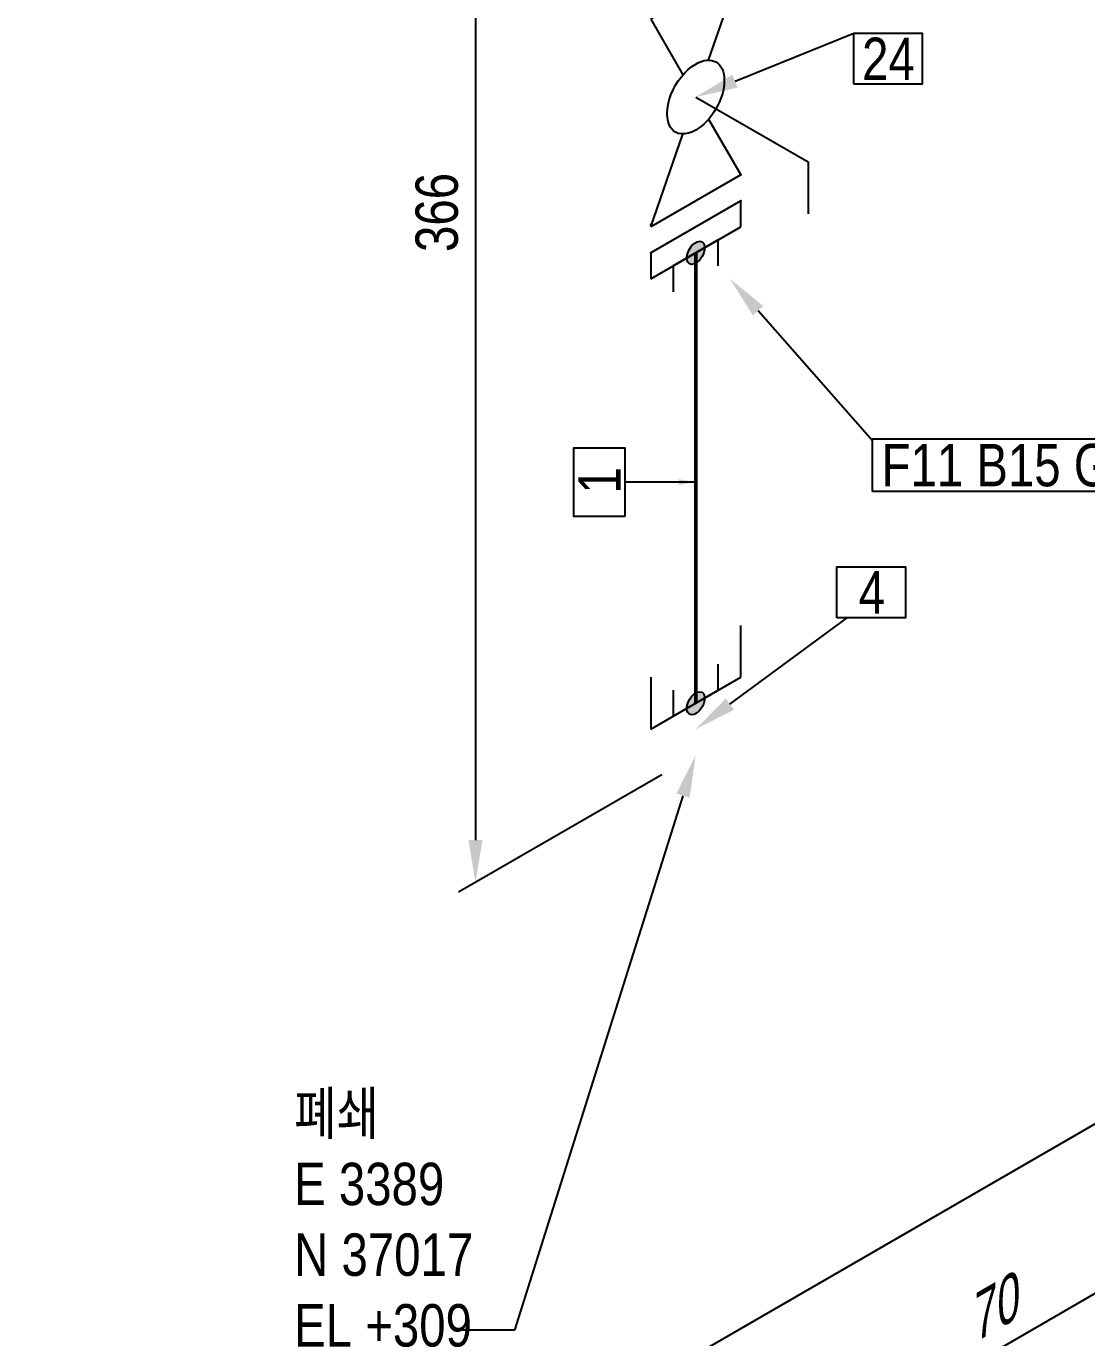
# Model space of a CAD drawing. Header units: millimetres. Extents: x 0 to 594, y 0 to 420.
# Drawn here: x 173.2 to 235.7, y 249.6 to 326.9 of the extents above; entities that cross this region are included whole.
import ezdxf
from ezdxf import colors
from ezdxf.entities.mleader import LeaderData, LeaderLine
from ezdxf.enums import TextEntityAlignment as Align
from ezdxf.math import Vec2, Vec3

# ---------------------------------------------------------------- set-up
doc = ezdxf.new("R2010")
doc.units = ezdxf.units.MM
doc.header["$LTSCALE"] = 0.25
for name, color, linetype in [('기호 작은 보어', 4, 'Continuous'), ('밸브', 4, 'Continuous'), ('용접', 1, 'Continuous'), ('주석', 7, 'Continuous'), ('치수', 1, 'Continuous')]:
    doc.layers.add(name, color=color, linetype=linetype)
doc.layers.add('파이프 작은 보어', color=30, linetype='Continuous', lineweight=50)
doc.styles.add('AdskIsoAnnotation', font='arial.ttf', dxfattribs={"width": 0.8, "height": 1})
doc.styles.add('AdskIsoMetric', font='arial.ttf', dxfattribs={"width": 0.8, "height": 2.5})
doc.styles.add('AdskIsoMetric-30', font='arial.ttf', dxfattribs={"width": 0.8, "height": 2.5})
doc.styles.add('AdskIsoMetric30', font='arial.ttf', dxfattribs={"width": 0.8, "oblique": 30, "height": 2.5})
doc.styles.get("Standard").update_dxf_attribs({"font": 'arial.ttf'})
doc.dimstyles.new('AdskIsoMetric', dxfattribs={"dimtxt": 2.5, "dimasz": 2.5, "dimexe": 1, "dimexo": 2, "dimgap": 0.8, "dimtad": 1, "dimdec": 0, "dimrnd": 1, "dimzin": 0, "dimdsep": 46, "dimtxsty": 'AdskIsoMetric', "dimcen": 0, "dimclrt": 7, "dimadec": 0, "dimazin": 0, "dimtfac": 1, "dimtdec": 0, "dimtmove": 1, "dimatfit": 3, "dimfxl": 0, "dimfrac": 2, "dimtolj": 1, "dimtzin": 0, "dimarcsym": 0})

# ---------------------------------------------------------------- blocks, each defined once
blk = doc.blocks.new('나사 캡-1-IsoRight')
at = {"color": 0, "linetype": 'ByBlock', "lineweight": -2, "extrusion": (0.707107, 0.408248, -0.57735)}
for p, q in [((0.2652, 0.051), (0.0884, 0.1531)), ((0.0884, 0.1531), (0.0884, -0.2552)), ((0.0884, -0.2552), (0.2652, -0.3572))]:
    blk.add_line(p, q, dxfattribs=at)
blk = doc.blocks.new('플랜지-1-IsoRight')
at = {"color": 0, "linetype": 'ByBlock', "lineweight": -2}
blk.add_wipeout([(0.0442, 0.1786), (-0.0442, 0.2296), (-0.0442, -0.1786), (0.0442, -0.2296)], dxfattribs=at)
at = {"color": 0, "linetype": 'ByBlock', "lineweight": -2, "extrusion": (0.707107, 0.408248, -0.57735)}
for p, q in [((0.0442, 0.1786), (-0.0442, 0.2296)), ((-0.0442, 0.2296), (-0.0442, -0.1786)), ((0.0442, -0.2296), (0.0442, 0.1786)), ((-0.0442, -0.1786), (0.0442, -0.2296))]:
    blk.add_line(p, q, dxfattribs=at)
at = {"color": 0, "linetype": 'ByBlock', "lineweight": -2}
blk.add_wipeout([(0.0442, 0.1786), (-0.0442, 0.2296), (-0.0442, -0.1786), (0.0442, -0.2296)], dxfattribs=at)
at = {"color": 0, "linetype": 'ByBlock', "lineweight": -2, "extrusion": (0.707107, 0.408248, -0.57735)}
for p, q in [((0.0442, 0.1786), (-0.0442, 0.2296)), ((-0.0442, 0.2296), (-0.0442, -0.1786)), ((0.0442, -0.2296), (0.0442, 0.1786)), ((-0.0442, -0.1786), (0.0442, -0.2296))]:
    blk.add_line(p, q, dxfattribs=at)
blk = doc.blocks.new('개스킷-1-IsoRight')
at = {"color": 0, "linetype": 'ByBlock', "lineweight": -2, "extrusion": (1, 0, 0)}
for p in [(-0.0442, 0.2296), (0.0442, 0.1786), (-0.0529, -0.1736), (0.0442, -0.2296)]:
    blk.add_point(p, dxfattribs=at)
blk = doc.blocks.new('볼 밸브-1-IsoRight')
at = {"color": 0, "linetype": 'ByBlock', "lineweight": -2, "extrusion": (0.707107, 0.408248, -0.57735)}
for p, q in [((-0.1006, 0.1164), (-0.3536, 0.4082)), ((-0.3536, 0.4082), (-0.3536, 0)), ((0.1006, 0.0001), (0.3536, 0)), ((-0.3536, 0), (-0.1006, -0.0001)), ((0.3536, 0), (0.3536, -0.4082)), ((0.1125, -0.065), (0.1125, -0.065)), ((0.3536, -0.4082), (0.1007, -0.1162))]:
    blk.add_line(p, q, dxfattribs=at)
at = {"linetype": 'ByBlock', "extrusion": (-1.92296e-16, -1.11022e-16, -1)}
for start_param, end_param in [(-0.785398, 2.356194), (2.356194, 5.497787)]:
    blk.add_ellipse((0, 0), major_axis=(-0.0796, 0.1378), ratio=0.57735, start_param=start_param, end_param=end_param, dxfattribs=at)
blk = doc.blocks.new('Operator_Lever-2-IsoLeft')
at = {"color": 0, "linetype": 'ByBlock', "lineweight": -2, "extrusion": (0, -0.816497, -0.57735)}
for p, q in [((0, 0), (0.4419, 0.2552)), ((0.4419, 0.2552), (0.6187, 0.1531))]:
    blk.add_line(p, q, dxfattribs=at)
blk = doc.blocks.new('*D71')
at = {"layer": 'Defpoints', "color": 0}
for p in [(212.684, 365.51), (212.684, 283.896), (199.694, 276.396)]:
    blk.add_point(p, dxfattribs=at)
at = {"layer": '치수', "color": 0, "lineweight": -2}
for p, q in [((210.684, 364.355), (198.694, 357.433)), ((199.694, 355.51), (199.694, 278.896)), ((210.684, 282.742), (198.694, 275.819))]:
    blk.add_line(p, q, dxfattribs=at)
at = {"layer": '치수', "color": 0}
for points in [[(199.277, 355.51), (200.11, 355.51), (199.694, 358.01)], [(199.277, 278.896), (200.11, 278.896), (199.694, 276.396)]]:
    blk.add_solid(points, dxfattribs=at)
at = {"layer": '치수', "color": 7, "insert": (197.427, 315.895), "char_height": 2.5, "attachment_point": 5, "rotation": 90, "style": 'AdskIsoMetric-30'}
blk.add_mtext('\\A1;366', dxfattribs=at)
blk = doc.blocks.new('*D86')
at = {"layer": 'Defpoints', "color": 0}
for p in [(234.604, 395), (234.604, 382.248), (70.487, 275.247)]:
    blk.add_point(p, dxfattribs=at)
at = {"layer": '치수', "color": 0, "lineweight": -2}
for p, q in [((234.604, 384.557), (234.604, 396.155)), ((72.652, 301.497), (232.439, 393.75)), ((70.487, 277.557), (70.487, 301.402))]:
    blk.add_line(p, q, dxfattribs=at)
at = {"layer": '치수', "color": 0}
for points in [[(232.23, 394.111), (232.647, 393.39), (234.604, 395)], [(72.444, 301.858), (72.86, 301.137), (70.487, 300.247)]]:
    blk.add_solid(points, dxfattribs=at)
at = {"layer": '치수', "color": 7, "insert": (152.545, 350.242), "char_height": 2.5, "attachment_point": 5, "rotation": 30, "style": 'AdskIsoMetric30'}
blk.add_mtext('\\A1;2188', dxfattribs=at)
blk = doc.blocks.new('*D94')
at = {"layer": 'Defpoints', "color": 0}
for p in [(221.026, 243.374), (238.704, 242.662), (221.026, 232.456)]:
    blk.add_point(p, dxfattribs=at)
at = {"layer": '치수', "color": 0, "lineweight": -2}
for p, q in [((238.704, 244.972), (238.704, 254.735)), ((236.539, 252.33), (223.191, 244.624)), ((221.026, 234.766), (221.026, 244.528))]:
    blk.add_line(p, q, dxfattribs=at)
at = {"layer": '치수', "color": 0}
for points in [[(236.33, 252.691), (236.747, 251.969), (238.704, 253.58)], [(222.983, 244.985), (223.399, 244.263), (221.026, 243.374)]]:
    blk.add_solid(points, dxfattribs=at)
at = {"layer": '치수', "color": 7, "insert": (229.865, 251.094), "char_height": 2.5, "attachment_point": 5, "rotation": 30, "style": 'AdskIsoMetric30'}
blk.add_mtext('\\A1;70', dxfattribs=at)
blk = doc.blocks.new('*D96')
at = {"layer": 'Defpoints', "color": 0}
for p in [(370.446, 326.889), (186.35, 233.354), (186.35, 208.354)]:
    blk.add_point(p, dxfattribs=at)
at = {"layer": '치수', "color": 0, "lineweight": -2}
for p, q in [((370.446, 329.198), (370.446, 340.796)), ((368.281, 338.391), (188.515, 234.604)), ((186.35, 210.663), (186.35, 234.508))]:
    blk.add_line(p, q, dxfattribs=at)
at = {"layer": '치수', "color": 0}
for points in [[(368.073, 338.752), (368.489, 338.031), (370.446, 339.641)], [(188.307, 234.964), (188.724, 234.243), (186.35, 233.354)]]:
    blk.add_solid(points, dxfattribs=at)
at = {"layer": '치수', "color": 7, "insert": (278.398, 289.115), "char_height": 2.5, "attachment_point": 5, "rotation": 30, "style": 'AdskIsoMetric30'}
blk.add_mtext('\\A1;2188', dxfattribs=at)
blk = doc.blocks.new('SocketWeld-1-IsoRight')
blk.add_hatch(color=256).paths.add_polyline_path([(0.0055, 0.0371), (0.0057, 0.0369), (0.006, 0.0367), (0.0062, 0.0365), (0.0064, 0.0363), (0.0066, 0.0361), (0.0068, 0.0359), (0.007, 0.0357), (0.0072, 0.0355), (0.0075, 0.0353), (0.0077, 0.0351), (0.0079, 0.0349), (0.0081, 0.0347), (0.0083, 0.0345), (0.0085, 0.0343), (0.0088, 0.0341), (0.009, 0.0339), (0.0092, 0.0337), (0.0094, 0.0334), (0.0096, 0.0332), (0.0098, 0.033), (0.01, 0.0328), (0.0103, 0.0326), (0.0105, 0.0324), (0.0107, 0.0322), (0.0109, 0.032), (0.0111, 0.0318), (0.0113, 0.0316), (0.0115, 0.0314), (0.0118, 0.0312), (0.012, 0.031), (0.0122, 0.0308), (0.0124, 0.0306), (0.0126, 0.0304), (0.0128, 0.0302), (0.013, 0.03), (0.0133, 0.0298), (0.0135, 0.0296), (0.0137, 0.0294), (0.0139, 0.0292), (0.0141, 0.0289), (0.0143, 0.0287), (0.0145, 0.0285), (0.0148, 0.0283), (0.015, 0.0281), (0.0152, 0.0279), (0.0154, 0.0277), (0.0156, 0.0275), (0.0158, 0.0273), (0.0161, 0.0271), (0.0161, 0.0271), (0.0162, 0.0268), (0.0164, 0.0266), (0.0166, 0.0263), (0.0168, 0.0261), (0.017, 0.0258), (0.0171, 0.0256), (0.0173, 0.0253), (0.0175, 0.025), (0.0177, 0.0248), (0.0179, 0.0245), (0.0181, 0.0243), (0.0182, 0.024), (0.0184, 0.0237), (0.0186, 0.0235), (0.0188, 0.0232), (0.019, 0.023), (0.0192, 0.0227), (0.0193, 0.0225), (0.0195, 0.0222), (0.0197, 0.0219), (0.0199, 0.0217), (0.0201, 0.0214), (0.0203, 0.0212), (0.0204, 0.0209), (0.0206, 0.0206), (0.0208, 0.0204), (0.021, 0.0201), (0.0212, 0.0199), (0.0213, 0.0196), (0.0215, 0.0193), (0.0217, 0.0191), (0.0219, 0.0188), (0.0221, 0.0186), (0.0223, 0.0183), (0.0224, 0.0181), (0.0226, 0.0178), (0.0228, 0.0175), (0.023, 0.0173), (0.0232, 0.017), (0.0234, 0.0168), (0.0235, 0.0165), (0.0237, 0.0162), (0.0239, 0.016), (0.0241, 0.0157), (0.0243, 0.0155), (0.0245, 0.0152), (0.0246, 0.015), (0.0248, 0.0147), (0.025, 0.0144), (0.025, 0.0144), (0.0251, 0.0141), (0.0253, 0.0139), (0.0254, 0.0136), (0.0255, 0.0133), (0.0257, 0.013), (0.0258, 0.0127), (0.0259, 0.0124), (0.0261, 0.0121), (0.0262, 0.0118), (0.0263, 0.0116), (0.0265, 0.0113), (0.0266, 0.011), (0.0267, 0.0107), (0.0269, 0.0104), (0.027, 0.0101), (0.0271, 0.0098), (0.0273, 0.0095), (0.0274, 0.0093), (0.0275, 0.009), (0.0277, 0.0087), (0.0278, 0.0084), (0.0279, 0.0081), (0.0281, 0.0078), (0.0282, 0.0075), (0.0283, 0.0072), (0.0284, 0.007), (0.0286, 0.0067), (0.0287, 0.0064), (0.0288, 0.0061), (0.029, 0.0058), (0.0291, 0.0055), (0.0292, 0.0052), (0.0294, 0.0049), (0.0295, 0.0047), (0.0296, 0.0044), (0.0298, 0.0041), (0.0299, 0.0038), (0.03, 0.0035), (0.0302, 0.0032), (0.0303, 0.0029), (0.0304, 0.0026), (0.0306, 0.0024), (0.0307, 0.0021), (0.0308, 0.0018), (0.031, 0.0015), (0.0311, 0.0012), (0.0312, 0.0009), (0.0314, 0.0006), (0.0315, 0.0003), (0.0315, 0.0003), (0.0316, 0.0001), (0.0316, -0.0002), (0.0317, -0.0005), (0.0318, -0.0008), (0.0319, -0.0011), (0.0319, -0.0014), (0.032, -0.0017), (0.0321, -0.002), (0.0321, -0.0022), (0.0322, -0.0025), (0.0323, -0.0028), (0.0323, -0.0031), (0.0324, -0.0034), (0.0325, -0.0037), (0.0325, -0.004), (0.0326, -0.0043), (0.0327, -0.0046), (0.0328, -0.0048), (0.0328, -0.0051), (0.0329, -0.0054), (0.033, -0.0057), (0.033, -0.006), (0.0331, -0.0063), (0.0332, -0.0066), (0.0332, -0.0069), (0.0333, -0.0071), (0.0334, -0.0074), (0.0335, -0.0077), (0.0335, -0.008), (0.0336, -0.0083), (0.0337, -0.0086), (0.0337, -0.0089), (0.0338, -0.0092), (0.0339, -0.0095), (0.0339, -0.0097), (0.034, -0.01), (0.0341, -0.0103), (0.0342, -0.0106), (0.0342, -0.0109), (0.0343, -0.0112), (0.0344, -0.0115), (0.0344, -0.0118), (0.0345, -0.012), (0.0346, -0.0123), (0.0346, -0.0126), (0.0347, -0.0129), (0.0348, -0.0132), (0.0349, -0.0135), (0.0349, -0.0138), (0.0349, -0.0138), (0.0349, -0.014), (0.0349, -0.0143), (0.0349, -0.0146), (0.0349, -0.0148), (0.0349, -0.0151), (0.0349, -0.0153), (0.0349, -0.0156), (0.0349, -0.0159), (0.0349, -0.0161), (0.0349, -0.0164), (0.0349, -0.0166), (0.0349, -0.0169), (0.0349, -0.0172), (0.0349, -0.0174), (0.0349, -0.0177), (0.0349, -0.0179), (0.0349, -0.0182), (0.0349, -0.0185), (0.0349, -0.0187), (0.0349, -0.019), (0.0349, -0.0192), (0.0349, -0.0195), (0.0349, -0.0198), (0.0349, -0.02), (0.0349, -0.0203), (0.0349, -0.0206), (0.0349, -0.0208), (0.0349, -0.0211), (0.0349, -0.0213), (0.0349, -0.0216), (0.0349, -0.0219), (0.0349, -0.0221), (0.0349, -0.0224), (0.0349, -0.0226), (0.0349, -0.0229), (0.0349, -0.0232), (0.0349, -0.0234), (0.0349, -0.0237), (0.0349, -0.0239), (0.0349, -0.0242), (0.0349, -0.0245), (0.0349, -0.0247), (0.0349, -0.025), (0.0349, -0.0252), (0.0349, -0.0255), (0.0349, -0.0258), (0.0349, -0.026), (0.0349, -0.0263), (0.0349, -0.0265), (0.0349, -0.0265), (0.0349, -0.0268), (0.0348, -0.027), (0.0347, -0.0272), (0.0346, -0.0274), (0.0346, -0.0276), (0.0345, -0.0278), (0.0344, -0.028), (0.0344, -0.0282), (0.0343, -0.0284), (0.0342, -0.0286), (0.0342, -0.0288), (0.0341, -0.029), (0.034, -0.0292), (0.0339, -0.0295), (0.0339, -0.0297), (0.0338, -0.0299), (0.0337, -0.0301), (0.0337, -0.0303), (0.0336, -0.0305), (0.0335, -0.0307), (0.0335, -0.0309), (0.0334, -0.0311), (0.0333, -0.0313), (0.0332, -0.0315), (0.0332, -0.0317), (0.0331, -0.0319), (0.033, -0.0322), (0.033, -0.0324), (0.0329, -0.0326), (0.0328, -0.0328), (0.0328, -0.033), (0.0327, -0.0332), (0.0326, -0.0334), (0.0325, -0.0336), (0.0325, -0.0338), (0.0324, -0.034), (0.0323, -0.0342), (0.0323, -0.0344), (0.0322, -0.0346), (0.0321, -0.0349), (0.0321, -0.0351), (0.032, -0.0353), (0.0319, -0.0355), (0.0319, -0.0357), (0.0318, -0.0359), (0.0317, -0.0361), (0.0316, -0.0363), (0.0316, -0.0365), (0.0315, -0.0367), (0.0315, -0.0367), (0.0314, -0.0369), (0.0312, -0.037), (0.0311, -0.0371), (0.031, -0.0373), (0.0308, -0.0374), (0.0307, -0.0375), (0.0306, -0.0377), (0.0304, -0.0378), (0.0303, -0.0379), (0.0302, -0.0381), (0.03, -0.0382), (0.0299, -0.0383), (0.0298, -0.0385), (0.0296, -0.0386), (0.0295, -0.0387), (0.0294, -0.0389), (0.0292, -0.039), (0.0291, -0.0391), (0.029, -0.0393), (0.0288, -0.0394), (0.0287, -0.0395), (0.0286, -0.0397), (0.0284, -0.0398), (0.0283, -0.0399), (0.0282, -0.0401), (0.0281, -0.0402), (0.0279, -0.0403), (0.0278, -0.0405), (0.0277, -0.0406), (0.0275, -0.0408), (0.0274, -0.0409), (0.0273, -0.041), (0.0271, -0.0412), (0.027, -0.0413), (0.0269, -0.0414), (0.0267, -0.0416), (0.0266, -0.0417), (0.0265, -0.0418), (0.0263, -0.042), (0.0262, -0.0421), (0.0261, -0.0422), (0.0259, -0.0424), (0.0258, -0.0425), (0.0257, -0.0426), (0.0255, -0.0428), (0.0254, -0.0429), (0.0253, -0.043), (0.0251, -0.0432), (0.025, -0.0433), (0.025, -0.0433), (0.0248, -0.0433), (0.0246, -0.0434), (0.0245, -0.0434), (0.0243, -0.0435), (0.0241, -0.0435), (0.0239, -0.0436), (0.0237, -0.0436), (0.0235, -0.0437), (0.0234, -0.0437), (0.0232, -0.0438), (0.023, -0.0438), (0.0228, -0.0439), (0.0226, -0.0439), (0.0224, -0.044), (0.0223, -0.044), (0.0221, -0.0441), (0.0219, -0.0441), (0.0217, -0.0442), (0.0215, -0.0442), (0.0213, -0.0443), (0.0212, -0.0443), (0.021, -0.0444), (0.0208, -0.0444), (0.0206, -0.0444), (0.0204, -0.0445), (0.0203, -0.0445), (0.0201, -0.0446), (0.0199, -0.0446), (0.0197, -0.0447), (0.0195, -0.0447), (0.0193, -0.0448), (0.0192, -0.0448), (0.019, -0.0449), (0.0188, -0.0449), (0.0186, -0.045), (0.0184, -0.045), (0.0182, -0.0451), (0.0181, -0.0451), (0.0179, -0.0452), (0.0177, -0.0452), (0.0175, -0.0453), (0.0173, -0.0453), (0.0171, -0.0454), (0.017, -0.0454), (0.0168, -0.0455), (0.0166, -0.0455), (0.0164, -0.0455), (0.0162, -0.0456), (0.0161, -0.0456), (0.0161, -0.0456), (0.0158, -0.0456), (0.0156, -0.0456), (0.0154, -0.0455), (0.0152, -0.0455), (0.015, -0.0454), (0.0148, -0.0454), (0.0145, -0.0453), (0.0143, -0.0453), (0.0141, -0.0453), (0.0139, -0.0452), (0.0137, -0.0452), (0.0135, -0.0451), (0.0133, -0.0451), (0.013, -0.045), (0.0128, -0.045), (0.0126, -0.0449), (0.0124, -0.0449), (0.0122, -0.0449), (0.012, -0.0448), (0.0118, -0.0448), (0.0115, -0.0447), (0.0113, -0.0447), (0.0111, -0.0446), (0.0109, -0.0446), (0.0107, -0.0446), (0.0105, -0.0445), (0.0103, -0.0445), (0.01, -0.0444), (0.0098, -0.0444), (0.0096, -0.0443), (0.0094, -0.0443), (0.0092, -0.0443), (0.009, -0.0442), (0.0088, -0.0442), (0.0085, -0.0441), (0.0083, -0.0441), (0.0081, -0.044), (0.0079, -0.044), (0.0077, -0.0439), (0.0075, -0.0439), (0.0072, -0.0439), (0.007, -0.0438), (0.0068, -0.0438), (0.0066, -0.0437), (0.0064, -0.0437), (0.0062, -0.0436), (0.006, -0.0436), (0.0057, -0.0436), (0.0055, -0.0435), (0.0055, -0.0435), (0.0053, -0.0434), (0.0051, -0.0433), (0.0049, -0.0431), (0.0046, -0.043), (0.0044, -0.0429), (0.0042, -0.0427), (0.004, -0.0426), (0.0037, -0.0425), (0.0035, -0.0423), (0.0033, -0.0422), (0.003, -0.0421), (0.0028, -0.042), (0.0026, -0.0418), (0.0024, -0.0417), (0.0021, -0.0416), (0.0019, -0.0414), (0.0017, -0.0413), (0.0015, -0.0412), (0.0012, -0.041), (0.001, -0.0409), (0.0008, -0.0408), (0.0006, -0.0406), (0.0003, -0.0405), (0.0001, -0.0404), (-0.0001, -0.0403), (-0.0003, -0.0401), (-0.0006, -0.04), (-0.0008, -0.0399), (-0.001, -0.0397), (-0.0012, -0.0396), (-0.0015, -0.0395), (-0.0017, -0.0393), (-0.0019, -0.0392), (-0.0021, -0.0391), (-0.0024, -0.039), (-0.0026, -0.0388), (-0.0028, -0.0387), (-0.003, -0.0386), (-0.0033, -0.0384), (-0.0035, -0.0383), (-0.0037, -0.0382), (-0.004, -0.038), (-0.0042, -0.0379), (-0.0044, -0.0378), (-0.0046, -0.0377), (-0.0049, -0.0375), (-0.0051, -0.0374), (-0.0053, -0.0373), (-0.0055, -0.0371), (-0.0055, -0.0371), (-0.0057, -0.0369), (-0.006, -0.0367), (-0.0062, -0.0365), (-0.0064, -0.0363), (-0.0066, -0.0361), (-0.0068, -0.0359), (-0.007, -0.0357), (-0.0072, -0.0355), (-0.0075, -0.0353), (-0.0077, -0.0351), (-0.0079, -0.0349), (-0.0081, -0.0347), (-0.0083, -0.0345), (-0.0085, -0.0343), (-0.0088, -0.0341), (-0.009, -0.0339), (-0.0092, -0.0337), (-0.0094, -0.0334), (-0.0096, -0.0332), (-0.0098, -0.033), (-0.01, -0.0328), (-0.0103, -0.0326), (-0.0105, -0.0324), (-0.0107, -0.0322), (-0.0109, -0.032), (-0.0111, -0.0318), (-0.0113, -0.0316), (-0.0115, -0.0314), (-0.0118, -0.0312), (-0.012, -0.031), (-0.0122, -0.0308), (-0.0124, -0.0306), (-0.0126, -0.0304), (-0.0128, -0.0302), (-0.013, -0.03), (-0.0133, -0.0298), (-0.0135, -0.0296), (-0.0137, -0.0294), (-0.0139, -0.0292), (-0.0141, -0.0289), (-0.0143, -0.0287), (-0.0145, -0.0285), (-0.0148, -0.0283), (-0.015, -0.0281), (-0.0152, -0.0279), (-0.0154, -0.0277), (-0.0156, -0.0275), (-0.0158, -0.0273), (-0.0161, -0.0271), (-0.0161, -0.0271), (-0.0162, -0.0268), (-0.0164, -0.0266), (-0.0166, -0.0263), (-0.0168, -0.0261), (-0.017, -0.0258), (-0.0171, -0.0256), (-0.0173, -0.0253), (-0.0175, -0.025), (-0.0177, -0.0248), (-0.0179, -0.0245), (-0.0181, -0.0243), (-0.0182, -0.024), (-0.0184, -0.0237), (-0.0186, -0.0235), (-0.0188, -0.0232), (-0.019, -0.023), (-0.0192, -0.0227), (-0.0193, -0.0225), (-0.0195, -0.0222), (-0.0197, -0.0219), (-0.0199, -0.0217), (-0.0201, -0.0214), (-0.0203, -0.0212), (-0.0204, -0.0209), (-0.0206, -0.0206), (-0.0208, -0.0204), (-0.021, -0.0201), (-0.0212, -0.0199), (-0.0213, -0.0196), (-0.0215, -0.0193), (-0.0217, -0.0191), (-0.0219, -0.0188), (-0.0221, -0.0186), (-0.0223, -0.0183), (-0.0224, -0.0181), (-0.0226, -0.0178), (-0.0228, -0.0175), (-0.023, -0.0173), (-0.0232, -0.017), (-0.0234, -0.0168), (-0.0235, -0.0165), (-0.0237, -0.0162), (-0.0239, -0.016), (-0.0241, -0.0157), (-0.0243, -0.0155), (-0.0245, -0.0152), (-0.0246, -0.015), (-0.0248, -0.0147), (-0.025, -0.0144), (-0.025, -0.0144), (-0.0251, -0.0141), (-0.0253, -0.0139), (-0.0254, -0.0136), (-0.0255, -0.0133), (-0.0257, -0.013), (-0.0258, -0.0127), (-0.0259, -0.0124), (-0.0261, -0.0121), (-0.0262, -0.0118), (-0.0263, -0.0116), (-0.0265, -0.0113), (-0.0266, -0.011), (-0.0267, -0.0107), (-0.0269, -0.0104), (-0.027, -0.0101), (-0.0271, -0.0098), (-0.0273, -0.0095), (-0.0274, -0.0093), (-0.0275, -0.009), (-0.0277, -0.0087), (-0.0278, -0.0084), (-0.0279, -0.0081), (-0.0281, -0.0078), (-0.0282, -0.0075), (-0.0283, -0.0072), (-0.0284, -0.007), (-0.0286, -0.0067), (-0.0287, -0.0064), (-0.0288, -0.0061), (-0.029, -0.0058), (-0.0291, -0.0055), (-0.0292, -0.0052), (-0.0294, -0.0049), (-0.0295, -0.0047), (-0.0296, -0.0044), (-0.0298, -0.0041), (-0.0299, -0.0038), (-0.03, -0.0035), (-0.0302, -0.0032), (-0.0303, -0.0029), (-0.0304, -0.0026), (-0.0306, -0.0024), (-0.0307, -0.0021), (-0.0308, -0.0018), (-0.031, -0.0015), (-0.0311, -0.0012), (-0.0312, -0.0009), (-0.0314, -0.0006), (-0.0315, -0.0003), (-0.0315, -0.0003), (-0.0316, -0.0001), (-0.0316, 0.0002), (-0.0317, 0.0005), (-0.0318, 0.0008), (-0.0319, 0.0011), (-0.0319, 0.0014), (-0.032, 0.0017), (-0.0321, 0.002), (-0.0321, 0.0022), (-0.0322, 0.0025), (-0.0323, 0.0028), (-0.0323, 0.0031), (-0.0324, 0.0034), (-0.0325, 0.0037), (-0.0325, 0.004), (-0.0326, 0.0043), (-0.0327, 0.0046), (-0.0328, 0.0048), (-0.0328, 0.0051), (-0.0329, 0.0054), (-0.033, 0.0057), (-0.033, 0.006), (-0.0331, 0.0063), (-0.0332, 0.0066), (-0.0332, 0.0069), (-0.0333, 0.0071), (-0.0334, 0.0074), (-0.0335, 0.0077), (-0.0335, 0.008), (-0.0336, 0.0083), (-0.0337, 0.0086), (-0.0337, 0.0089), (-0.0338, 0.0092), (-0.0339, 0.0095), (-0.0339, 0.0097), (-0.034, 0.01), (-0.0341, 0.0103), (-0.0342, 0.0106), (-0.0342, 0.0109), (-0.0343, 0.0112), (-0.0344, 0.0115), (-0.0344, 0.0118), (-0.0345, 0.012), (-0.0346, 0.0123), (-0.0346, 0.0126), (-0.0347, 0.0129), (-0.0348, 0.0132), (-0.0349, 0.0135), (-0.0349, 0.0138), (-0.0349, 0.0138), (-0.0349, 0.014), (-0.0349, 0.0143), (-0.0349, 0.0146), (-0.0349, 0.0148), (-0.0349, 0.0151), (-0.0349, 0.0153), (-0.0349, 0.0156), (-0.0349, 0.0159), (-0.0349, 0.0161), (-0.0349, 0.0164), (-0.0349, 0.0166), (-0.0349, 0.0169), (-0.0349, 0.0172), (-0.0349, 0.0174), (-0.0349, 0.0177), (-0.0349, 0.0179), (-0.0349, 0.0182), (-0.0349, 0.0185), (-0.0349, 0.0187), (-0.0349, 0.019), (-0.0349, 0.0192), (-0.0349, 0.0195), (-0.0349, 0.0198), (-0.0349, 0.02), (-0.0349, 0.0203), (-0.0349, 0.0206), (-0.0349, 0.0208), (-0.0349, 0.0211), (-0.0349, 0.0213), (-0.0349, 0.0216), (-0.0349, 0.0219), (-0.0349, 0.0221), (-0.0349, 0.0224), (-0.0349, 0.0226), (-0.0349, 0.0229), (-0.0349, 0.0232), (-0.0349, 0.0234), (-0.0349, 0.0237), (-0.0349, 0.0239), (-0.0349, 0.0242), (-0.0349, 0.0245), (-0.0349, 0.0247), (-0.0349, 0.025), (-0.0349, 0.0252), (-0.0349, 0.0255), (-0.0349, 0.0258), (-0.0349, 0.026), (-0.0349, 0.0263), (-0.0349, 0.0265), (-0.0349, 0.0265), (-0.0349, 0.0268), (-0.0348, 0.027), (-0.0347, 0.0272), (-0.0346, 0.0274), (-0.0346, 0.0276), (-0.0345, 0.0278), (-0.0344, 0.028), (-0.0344, 0.0282), (-0.0343, 0.0284), (-0.0342, 0.0286), (-0.0342, 0.0288), (-0.0341, 0.029), (-0.034, 0.0292), (-0.0339, 0.0295), (-0.0339, 0.0297), (-0.0338, 0.0299), (-0.0337, 0.0301), (-0.0337, 0.0303), (-0.0336, 0.0305), (-0.0335, 0.0307), (-0.0335, 0.0309), (-0.0334, 0.0311), (-0.0333, 0.0313), (-0.0332, 0.0315), (-0.0332, 0.0317), (-0.0331, 0.0319), (-0.033, 0.0322), (-0.033, 0.0324), (-0.0329, 0.0326), (-0.0328, 0.0328), (-0.0328, 0.033), (-0.0327, 0.0332), (-0.0326, 0.0334), (-0.0325, 0.0336), (-0.0325, 0.0338), (-0.0324, 0.034), (-0.0323, 0.0342), (-0.0323, 0.0344), (-0.0322, 0.0346), (-0.0321, 0.0349), (-0.0321, 0.0351), (-0.032, 0.0353), (-0.0319, 0.0355), (-0.0319, 0.0357), (-0.0318, 0.0359), (-0.0317, 0.0361), (-0.0316, 0.0363), (-0.0316, 0.0365), (-0.0315, 0.0367), (-0.0315, 0.0367), (-0.0314, 0.0369), (-0.0312, 0.037), (-0.0311, 0.0371), (-0.031, 0.0373), (-0.0308, 0.0374), (-0.0307, 0.0375), (-0.0306, 0.0377), (-0.0304, 0.0378), (-0.0303, 0.0379), (-0.0302, 0.0381), (-0.03, 0.0382), (-0.0299, 0.0383), (-0.0298, 0.0385), (-0.0296, 0.0386), (-0.0295, 0.0387), (-0.0294, 0.0389), (-0.0292, 0.039), (-0.0291, 0.0391), (-0.029, 0.0393), (-0.0288, 0.0394), (-0.0287, 0.0395), (-0.0286, 0.0397), (-0.0284, 0.0398), (-0.0283, 0.0399), (-0.0282, 0.0401), (-0.0281, 0.0402), (-0.0279, 0.0403), (-0.0278, 0.0405), (-0.0277, 0.0406), (-0.0275, 0.0408), (-0.0274, 0.0409), (-0.0273, 0.041), (-0.0271, 0.0412), (-0.027, 0.0413), (-0.0269, 0.0414), (-0.0267, 0.0416), (-0.0266, 0.0417), (-0.0265, 0.0418), (-0.0263, 0.042), (-0.0262, 0.0421), (-0.0261, 0.0422), (-0.0259, 0.0424), (-0.0258, 0.0425), (-0.0257, 0.0426), (-0.0255, 0.0428), (-0.0254, 0.0429), (-0.0253, 0.043), (-0.0251, 0.0432), (-0.025, 0.0433), (-0.025, 0.0433), (-0.0248, 0.0433), (-0.0246, 0.0434), (-0.0245, 0.0434), (-0.0243, 0.0435), (-0.0241, 0.0435), (-0.0239, 0.0436), (-0.0237, 0.0436), (-0.0235, 0.0437), (-0.0234, 0.0437), (-0.0232, 0.0438), (-0.023, 0.0438), (-0.0228, 0.0439), (-0.0226, 0.0439), (-0.0224, 0.044), (-0.0223, 0.044), (-0.0221, 0.0441), (-0.0219, 0.0441), (-0.0217, 0.0442), (-0.0215, 0.0442), (-0.0213, 0.0443), (-0.0212, 0.0443), (-0.021, 0.0444), (-0.0208, 0.0444), (-0.0206, 0.0444), (-0.0204, 0.0445), (-0.0203, 0.0445), (-0.0201, 0.0446), (-0.0199, 0.0446), (-0.0197, 0.0447), (-0.0195, 0.0447), (-0.0193, 0.0448), (-0.0192, 0.0448), (-0.019, 0.0449), (-0.0188, 0.0449), (-0.0186, 0.045), (-0.0184, 0.045), (-0.0182, 0.0451), (-0.0181, 0.0451), (-0.0179, 0.0452), (-0.0177, 0.0452), (-0.0175, 0.0453), (-0.0173, 0.0453), (-0.0171, 0.0454), (-0.017, 0.0454), (-0.0168, 0.0455), (-0.0166, 0.0455), (-0.0164, 0.0455), (-0.0162, 0.0456), (-0.0161, 0.0456), (-0.0161, 0.0456), (-0.0158, 0.0456), (-0.0156, 0.0456), (-0.0154, 0.0455), (-0.0152, 0.0455), (-0.015, 0.0454), (-0.0148, 0.0454), (-0.0145, 0.0453), (-0.0143, 0.0453), (-0.0141, 0.0453), (-0.0139, 0.0452), (-0.0137, 0.0452), (-0.0135, 0.0451), (-0.0133, 0.0451), (-0.013, 0.045), (-0.0128, 0.045), (-0.0126, 0.0449), (-0.0124, 0.0449), (-0.0122, 0.0449), (-0.012, 0.0448), (-0.0118, 0.0448), (-0.0115, 0.0447), (-0.0113, 0.0447), (-0.0111, 0.0446), (-0.0109, 0.0446), (-0.0107, 0.0446), (-0.0105, 0.0445), (-0.0103, 0.0445), (-0.01, 0.0444), (-0.0098, 0.0444), (-0.0096, 0.0443), (-0.0094, 0.0443), (-0.0092, 0.0443), (-0.009, 0.0442), (-0.0088, 0.0442), (-0.0085, 0.0441), (-0.0083, 0.0441), (-0.0081, 0.044), (-0.0079, 0.044), (-0.0077, 0.0439), (-0.0075, 0.0439), (-0.0072, 0.0439), (-0.007, 0.0438), (-0.0068, 0.0438), (-0.0066, 0.0437), (-0.0064, 0.0437), (-0.0062, 0.0436), (-0.006, 0.0436), (-0.0057, 0.0436), (-0.0055, 0.0435), (-0.0055, 0.0435), (-0.0053, 0.0434), (-0.0051, 0.0433), (-0.0049, 0.0431), (-0.0046, 0.043), (-0.0044, 0.0429), (-0.0042, 0.0427), (-0.004, 0.0426), (-0.0037, 0.0425), (-0.0035, 0.0423), (-0.0033, 0.0422), (-0.003, 0.0421), (-0.0028, 0.042), (-0.0026, 0.0418), (-0.0024, 0.0417), (-0.0021, 0.0416), (-0.0019, 0.0414), (-0.0017, 0.0413), (-0.0015, 0.0412), (-0.0012, 0.041), (-0.001, 0.0409), (-0.0008, 0.0408), (-0.0006, 0.0406), (-0.0003, 0.0405), (-0.0001, 0.0404), (0.0001, 0.0403), (0.0003, 0.0401), (0.0006, 0.04), (0.0008, 0.0399), (0.001, 0.0397), (0.0012, 0.0396), (0.0015, 0.0395), (0.0017, 0.0393), (0.0019, 0.0392), (0.0021, 0.0391), (0.0024, 0.039), (0.0026, 0.0388), (0.0028, 0.0387), (0.003, 0.0386), (0.0033, 0.0384), (0.0035, 0.0383), (0.0037, 0.0382), (0.004, 0.038), (0.0042, 0.0379), (0.0044, 0.0378), (0.0046, 0.0377), (0.0049, 0.0375), (0.0051, 0.0374), (0.0053, 0.0373)], flags=0)
at = {"color": 0, "linetype": 'ByBlock', "lineweight": -2, "extrusion": (0.707107, 0.408248, -0.57735)}
for p, q in [((0, 0.1021), (-0.0884, 0.1531)), ((0, -0.1021), (0, 0.1021)), ((-0.0349, 0.0265), (-0.0315, 0.0367)), ((-0.0349, 0.0138), (-0.0349, 0.0265)), ((-0.0315, -0.0003), (-0.0349, 0.0138)), ((-0.0315, 0.0367), (-0.025, 0.0433)), ((-0.025, 0.0433), (-0.0161, 0.0456)), ((-0.0161, 0.0456), (-0.0055, 0.0435)), ((-0.0055, 0.0435), (0.0055, 0.0371)), ((0.0055, 0.0371), (0.0161, 0.0271)), ((0.0161, 0.0271), (0.025, 0.0144)), ((0.025, 0.0144), (0.0315, 0.0003)), ((0.0315, 0.0003), (0.0349, -0.0138)), ((-0.0884, -0.051), (0, -0.1021)), ((-0.025, -0.0144), (-0.0315, -0.0003)), ((-0.0161, -0.0271), (-0.025, -0.0144)), ((-0.0055, -0.0371), (-0.0161, -0.0271)), ((0.0055, -0.0435), (-0.0055, -0.0371)), ((0.0161, -0.0456), (0.0055, -0.0435)), ((0.025, -0.0433), (0.0161, -0.0456)), ((0.0315, -0.0367), (0.025, -0.0433)), ((0.0349, -0.0265), (0.0315, -0.0367)), ((0.0349, -0.0138), (0.0349, -0.0265))]:
    blk.add_line(p, q, dxfattribs=at)
blk = doc.blocks.new('AnnoRect')
at = {"color": 0, "linetype": 'ByBlock', "lineweight": -2}
blk.add_wipeout([(-0.8095, -0.6), (-0.8095, 0.6), (0.8095, 0.6), (0.8095, -0.6)], dxfattribs=at)
blk.add_lwpolyline([(-0.8095, -0.6), (-0.8095, 0.6), (0.8095, 0.6), (0.8095, -0.6)], close=True, dxfattribs=at)
at = {"color": 0, "linetype": 'ByBlock', "lineweight": -2, "style": 'AdskIsoAnnotation', "width": 0.8}
blk.add_attdef('XX', text='', height=1, dxfattribs=at).set_placement((0, 0), align=Align.MIDDLE_CENTER)

msp = doc.modelspace()

# ---------------------------------------------------------------- block references
at = {"layer": '기호 작은 보어', "xscale": 15, "yscale": 15, "zscale": 15, "rotation": 119.9999999994223}
msp.add_blockref('나사 캡-1-IsoRight', (212.684, 285.427), dxfattribs=at)
at = {"layer": '밸브', "xscale": 15, "yscale": 15, "zscale": 15, "rotation": 119.9999999994223}
msp.add_blockref('플랜지-1-IsoRight', (212.684, 314.278), dxfattribs=at)
at = {"layer": '용접', "xscale": 15, "yscale": 15, "zscale": 15, "rotation": 299.9999999997137}
msp.add_blockref('SocketWeld-1-IsoRight', (212.684, 286.958), dxfattribs=at)

# ---------------------------------------------------------------- texts
at = {"layer": '주석', "insert": (189, 249), "char_height": 2.5, "attachment_point": 7, "style": 'AdskIsoAnnotation'}
msp.add_mtext('{\\fGulim|b0|i0|c129|p50;폐쇄\\P}E 3389\\PN 37017\\PEL +309', dxfattribs=at)

# ---------------------------------------------------------------- dimensions: what is measured, and where the dimension line sits
at = {"layer": '치수'}
dim = msp.add_linear_dim(base=(221.026, 243.374), p1=(238.704, 242.662), p2=(221.026, 232.456), angle=210, text='70', dimstyle='AdskIsoMetric', override={"dimtad": 0, "dimlfac": 3.421937, "dimtxsty": 'AdskIsoMetric30', "dimse1": 0, "dimse2": 0, "dimsd1": 0, "dimsd2": 0, "dimtmove": 1}, dxfattribs=at)
dim.commit()
dim.dimension.update_dxf_attribs({"geometry": '*D94', "text_midpoint": (229.865, 251.094), "dimtype": 160})

# ---------------------------------------------------------------- leaders
at = {"layer": '주석'}
ml = msp.add_multileader_mtext('Standard', dxfattribs=at)
ml.set_content('')
ml.set_leader_properties()
ml.build(insert=Vec2(0, 0))
ml.multileader.update_dxf_attribs({"dogleg_length": 0, "arrow_head_size": 2.5})
ctx = ml.context
ctx.base_point, ctx.arrow_head_size = Vec3(222, 326.456), 2.5
notes = []
notes.append((ctx, [(0, (1, 1, 0), (222, 326.456), (-1, 0), 0, [(0, [(212.684, 322.698)], 0, [])])]))
ctx.mtext, ml.multileader.dxf.content_type = None, 0
ml = msp.add_multileader_mtext('Standard', dxfattribs=at)
ml.set_content('')
ml.set_leader_properties()
ml.build(insert=Vec2(0, 0))
ml.multileader.update_dxf_attribs({"dogleg_length": 0, "arrow_head_size": 0})
ctx = ml.context
ctx.base_point, ctx.arrow_head_size = Vec3(208.5, 300), 0
notes.append((ctx, [(0, (1, 1, 0), (208.5, 300), (-1, 0), 0, [(0, [(212.684, 300)], 0, [])])]))
ctx.mtext, ml.multileader.dxf.content_type = None, 0
ml = msp.add_multileader_mtext('Standard', dxfattribs=at)
ml.set_content('')
ml.set_leader_properties()
ml.build(insert=Vec2(0, 0))
ml.multileader.update_dxf_attribs({"dogleg_length": 0, "arrow_head_size": 2.5})
ctx = ml.context
ctx.base_point, ctx.arrow_head_size = Vec3(221.625, 292), 2.5
notes.append((ctx, [(0, (1, 1, 0), (221.625, 292), (-1, 0), 0, [(0, [(212.684, 285.427)], 0, [])])]))
ctx.mtext, ml.multileader.dxf.content_type = None, 0
ml = msp.add_multileader_mtext('Standard', dxfattribs=at)
ml.set_content('')
ml.set_leader_properties()
ml.build(insert=Vec2(0, 0))
ml.multileader.update_dxf_attribs({"dogleg_length": 3.062, "arrow_head_size": 2.5})
ctx = ml.context
ctx.base_point, ctx.arrow_head_size = Vec3(198.938, 250), 2.5
notes.append((ctx, [(0, (1, 1, 0), (202, 250), (-1, 0), 3.062, [(0, [(212.684, 283.896)], 0, [])])]))
ctx.mtext, ml.multileader.dxf.content_type = None, 0
for ctx, leaders in notes:
    for number, flags, end, landing, length, lines in leaders:
        leader = LeaderData()
        leader.index, (leader.has_last_leader_line, leader.has_dogleg_vector, leader.attachment_direction) = number, flags
        leader.last_leader_point, leader.dogleg_vector, leader.dogleg_length = Vec3(end), Vec3(landing), length
        for number, points, colour, breaks in lines:
            line = LeaderLine()
            line.index, line.vertices, line.color, line.breaks = number, Vec3.list(points), colors.encode_raw_color(colour), breaks
            leader.lines.append(line)
        ctx.leaders.append(leader)

# ---------------------------------------------------------------- next in the draw order: linework, layer by layer
at = {"layer": '파이프 작은 보어'}
msp.add_lwpolyline([(212.684, 286.958), (212.684, 313.513)], dxfattribs=at)

# ---------------------------------------------------------------- next in the draw order: block references
at = {"layer": '밸브', "xscale": 15, "yscale": 15, "zscale": 15}
for name, p, rotation in [('볼 밸브-1-IsoRight', (212.684, 322.698), 299.9999999994283), ('Operator_Lever-2-IsoLeft', (212.684, 322.698), 299.9999999997051), ('개스킷-1-IsoRight', (212.684, 315.809), 299.9999999993742)]:
    msp.add_blockref(name, p, dxfattribs=dict(at, rotation=rotation))
at = {"layer": '용접', "xscale": 15, "yscale": 15, "zscale": 15, "rotation": 119.9999999997422}
msp.add_blockref('SocketWeld-1-IsoRight', (212.684, 313.513), dxfattribs=at)

# ---------------------------------------------------------------- next in the draw order: dimensions: what is measured, and where the dimension line sits
at = {"layer": '치수'}
for base, p1, p2, angle, text, override, picture, middle in [((234.604, 395), (70.487, 275.247), (234.604, 382.248), 30, '2188', {"dimtad": 0, "dimlfac": 11.182922, "dimtxsty": 'AdskIsoMetric30', "dimse1": 0, "dimse2": 0, "dimsd1": 0, "dimsd2": 0, "dimtmove": 1}, '*D86', (152.545, 350.242)), ((199.694, 276.396), (212.684, 365.51), (212.684, 283.896), 270, '366', {"dimtad": 0, "dimlfac": 4.482906, "dimtxsty": 'AdskIsoMetric-30', "dimse1": 0, "dimse2": 0, "dimsd1": 0, "dimsd2": 0, "dimtmove": 1}, '*D71', (197.427, 315.895)), ((186.35, 233.354), (370.446, 326.889), (186.35, 208.354), 210, '2188', {"dimtad": 0, "dimlfac": 10.003289, "dimtxsty": 'AdskIsoMetric30', "dimse1": 0, "dimse2": 0, "dimsd1": 0, "dimsd2": 0, "dimtmove": 1}, '*D96', (278.398, 289.115))]:
    dim = msp.add_linear_dim(base=base, p1=p1, p2=p2, angle=angle, text=text, dimstyle='AdskIsoMetric', override=override, dxfattribs=at)
    dim.commit()
    dim.dimension.update_dxf_attribs({"geometry": picture, "text_midpoint": middle, "dimtype": 160})

# ---------------------------------------------------------------- next in the draw order: leaders
at = {"layer": '주석'}
ml = msp.add_multileader_mtext('Standard', dxfattribs=at)
ml.set_content('')
ml.set_leader_properties()
ml.build(insert=Vec2(0, 0))
ml.multileader.update_dxf_attribs({"dogleg_length": 0, "arrow_head_size": 2.5})
ctx = ml.context
ctx.base_point, ctx.arrow_head_size = Vec3(223.101, 302.449), 2.5
notes = []
notes.append((ctx, [(0, (1, 1, 0), (223.101, 302.449), (-1, 0), 0, [(0, [(214.706, 311.982)], 0, [])])]))
ctx.mtext, ml.multileader.dxf.content_type = None, 0
for ctx, leaders in notes:
    for number, flags, end, landing, length, lines in leaders:
        leader = LeaderData()
        leader.index, (leader.has_last_leader_line, leader.has_dogleg_vector, leader.attachment_direction) = number, flags
        leader.last_leader_point, leader.dogleg_vector, leader.dogleg_length = Vec3(end), Vec3(landing), length
        for number, points, colour, breaks in lines:
            line = LeaderLine()
            line.index, line.vertices, line.color, line.breaks = number, Vec3.list(points), colors.encode_raw_color(colour), breaks
            leader.lines.append(line)
        ctx.leaders.append(leader)

# ---------------------------------------------------------------- next in the draw order: block references
ref = msp.add_blockref('AnnoRect', (224.024, 324.956), dxfattribs=dict(at, xscale=2.5, yscale=2.5, zscale=2.5))
ref.add_attrib('XX_001', '24', (222.497, 323.701), dxfattribs={"layer": '0', "color": 0, "linetype": 'ByBlock', "lineweight": -2, "height": 2.5, "style": 'AdskIsoAnnotation', "width": 0.8})
ref = msp.add_blockref('AnnoRect', (232, 301), dxfattribs=dict(at, xscale=10.99261992619926, yscale=2.585266030013643, zscale=2.5))
ref.add_attrib('XX_001', 'F11 B15 G20', (223.643, 299.75), dxfattribs={"layer": '0', "color": 0, "linetype": 'ByBlock', "lineweight": -2, "height": 2.5, "style": 'AdskIsoAnnotation', "width": 0.8})
ref = msp.add_blockref('AnnoRect', (207, 300), dxfattribs=dict(at, xscale=2.5, yscale=2.5, zscale=2.5, rotation=89.99999999942662))
ref.add_attrib('XX_001', '1', (208.255, 299.327), dxfattribs={"layer": '0', "color": 0, "linetype": 'ByBlock', "lineweight": -2, "height": 2.5, "rotation": 90, "style": 'AdskIsoAnnotation', "width": 0.8})
ref = msp.add_blockref('AnnoRect', (223.024, 293.5), dxfattribs=dict(at, xscale=2.5, yscale=2.5, zscale=2.5))
ref.add_attrib('XX_001', '4', (222.297, 292.25), dxfattribs={"layer": '0', "color": 0, "linetype": 'ByBlock', "lineweight": -2, "height": 2.5, "style": 'AdskIsoAnnotation', "width": 0.8})

doc.saveas('drawing.dxf')
